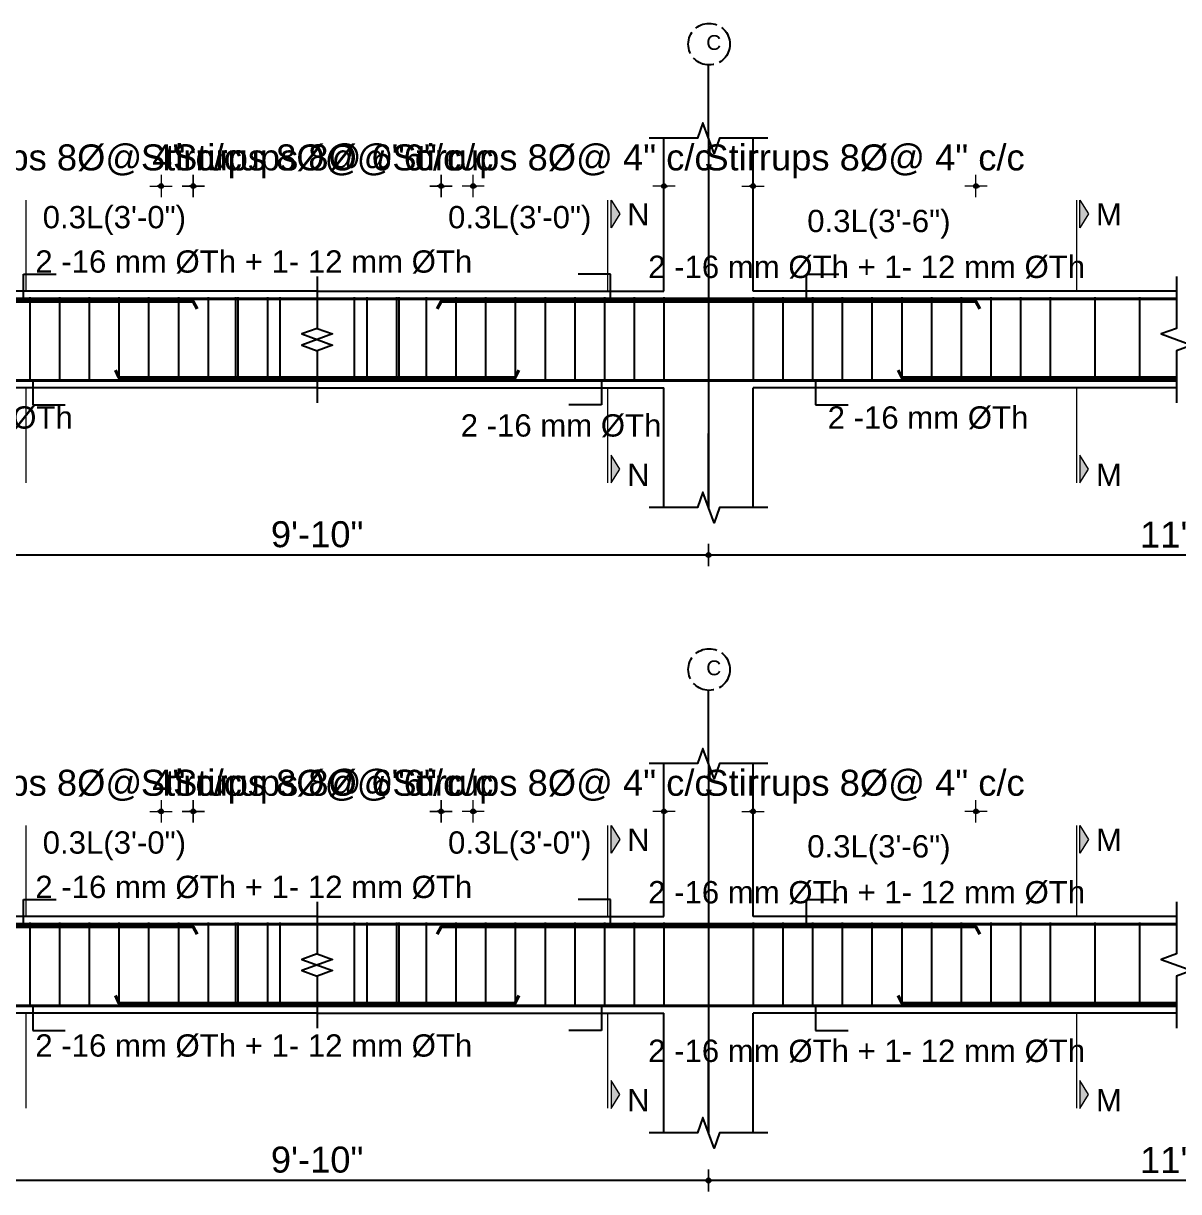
# Model space of a CAD drawing. Header units: inches. Extents: x 149715 to 156550, y -16726 to -14386.
# Drawn here: x 154935.9 to 155246.8, y -15478.6 to -15164.2 of the extents above; entities that cross this region are included whole.
import ezdxf

# ---------------------------------------------------------------- set-up
doc = ezdxf.new("R2010")
doc.units = ezdxf.units.IN
doc.header["$LTSCALE"] = 0.5
doc.header["$MEASUREMENT"] = 0
doc.header["$PDMODE"] = 66
doc.linetypes.add('ACAD_ISO02W100', pattern=[15, 12, -3])
for name, color, linetype, lineweight in [('BAR', 5, 'Continuous', 40), ('dimension', 100, 'Continuous', 13), ('HATCH1', 4, 'ACAD_ISO02W100', 13), ('TEXT', 220, 'Continuous', 9)]:
    doc.layers.add(name, color=color, linetype=linetype, lineweight=lineweight)
doc.layers.add('STIRRUP', color=10, linetype='Continuous')
doc.styles.add('1.8', font='times.ttf', dxfattribs={"width": 0.8, "height": 6})
doc.styles.add('style1', font='arial.ttf', dxfattribs={"height": 7})
doc.dimstyles.new('1.4', dxfattribs={"dimscale": 0, "dimtxt": 6, "dimasz": 0.5, "dimexe": 2, "dimexo": 9, "dimgap": 2, "dimtad": 1, "dimdec": 0, "dimlfac": 0.5, "dimzin": 3, "dimdsep": 46, "dimlunit": 4, "dimtxsty": '1.8', "dimblk": 'DIM', "dimcen": 3, "dimdle": 3, "dimse1": 1, "dimse2": 1, "dimclrd": 256, "dimclre": 256, "dimclrt": 7, "dimadec": 1, "dimazin": 2, "dimtfac": 1, "dimtdec": 0, "dimtix": 1, "dimtofl": 0, "dimtmove": 2, "dimatfit": 3, "dimldrblk": 'ARW', "dimfxl": 2, "dimfrac": 2, "dimtolj": 2, "dimtzin": 0, "dimarcsym": 0})

# ---------------------------------------------------------------- blocks, each defined once
blk = doc.blocks.new('DIM')
at = {"layer": 'dimension'}
h = blk.add_hatch(color=256, dxfattribs=at)
h.paths.add_polyline_path([(0, 1.28), (0, 0), (1.28, 0, 0.414214)])
h.paths.add_polyline_path([(1.28, 0), (0, 0), (0, -1.28, 0.414214)])
h.paths.add_polyline_path([(0, 0), (-1.28, 0, 0.414214), (0, -1.28)])
h.paths.add_polyline_path([(0, 1.28, 0.414214), (-1.28, 0), (0, 0)])
for p, q in [((-6, 0), (6, 0)), ((0, 6), (0, -6))]:
    blk.add_line(p, q, dxfattribs=at)
blk.add_circle((0, 0), 1.28, dxfattribs=at)
blk = doc.blocks.new('*D805')
at = {"layer": 'Defpoints', "color": 0, "ltscale": 10, "transparency": 16777216}
for p in [(154981.6, -15376.27), (155056.95, -15392.81), (154981.6, -15407.33)]:
    blk.add_point(p, dxfattribs=at)
at = {"layer": 'dimension', "lineweight": -2, "ltscale": 10, "transparency": 16777216}
for p, q in [((154981.1, -15376.27), (154980.6, -15376.27)), ((155057.45, -15376.27), (155057.95, -15376.27))]:
    blk.add_line(p, q, dxfattribs=at)
at = {"layer": 'dimension', "lineweight": -2, "ltscale": 10, "transparency": 16777216, "xscale": 0.5, "yscale": 0.5, "zscale": 0.5}
blk.add_blockref('DIM', (154981.6, -15376.27), dxfattribs=at)
at = {"layer": 'dimension', "lineweight": -2, "ltscale": 10, "transparency": 16777216, "xscale": 0.5, "yscale": 0.5, "zscale": 0.5, "rotation": 180}
blk.add_blockref('DIM', (155056.95, -15376.27), dxfattribs=at)
at = {"layer": 'dimension', "color": 7, "ltscale": 10, "transparency": 16777216, "insert": (155019.27, -15369.61), "char_height": 7, "attachment_point": 5, "style": 'style1'}
blk.add_mtext('\\A2;Stirrups 8%%C@ 6" c/c', dxfattribs=at)
blk = doc.blocks.new('ARW')
at = {"layer": 'dimension'}
blk.add_lwpolyline([(10, 0, 0, 6, 0), (0, 0, 0, 0, 0), (10, 0, 0, 0, 0)], format="xyseb", dxfattribs=at)
blk = doc.blocks.new('*D806')
at = {"layer": 'Defpoints', "color": 0, "ltscale": 10, "transparency": 16777216}
for p in [(154921.6, -15376.27), (154921.6, -15389.81), (154981.6, -15407.33)]:
    blk.add_point(p, dxfattribs=at)
at = {"layer": 'dimension', "lineweight": -2, "ltscale": 10, "transparency": 16777216}
for p, q in [((154921.1, -15376.27), (154920.6, -15376.27)), ((154982.1, -15376.27), (154982.6, -15376.27))]:
    blk.add_line(p, q, dxfattribs=at)
at = {"layer": 'dimension', "lineweight": -2, "ltscale": 10, "transparency": 16777216, "xscale": 0.5, "yscale": 0.5, "zscale": 0.5}
blk.add_blockref('DIM', (154921.6, -15376.27), dxfattribs=at)
at = {"layer": 'dimension', "lineweight": -2, "ltscale": 10, "transparency": 16777216, "xscale": 0.5, "yscale": 0.5, "zscale": 0.5, "rotation": 180}
blk.add_blockref('DIM', (154981.6, -15376.27), dxfattribs=at)
at = {"layer": 'dimension', "color": 7, "ltscale": 10, "transparency": 16777216, "insert": (154951.6, -15369.61), "char_height": 7, "attachment_point": 5, "style": 'style1'}
blk.add_mtext('\\A2;Stirrups 8%%C@ 4" c/c', dxfattribs=at)
blk = doc.blocks.new('*D811')
at = {"layer": 'Defpoints', "color": 0, "ltscale": 10, "transparency": 16777216}
for p in [(155048.3, -15376.27), (154972.95, -15392.81), (155048.3, -15407.33)]:
    blk.add_point(p, dxfattribs=at)
at = {"layer": 'dimension', "lineweight": -2, "ltscale": 10, "transparency": 16777216}
for p, q in [((154972.45, -15376.27), (154971.95, -15376.27)), ((155048.8, -15376.27), (155049.3, -15376.27))]:
    blk.add_line(p, q, dxfattribs=at)
at = {"layer": 'dimension', "lineweight": -2, "ltscale": 10, "transparency": 16777216, "xscale": 0.5, "yscale": 0.5, "zscale": 0.5}
blk.add_blockref('DIM', (154972.95, -15376.27), dxfattribs=at)
at = {"layer": 'dimension', "lineweight": -2, "ltscale": 10, "transparency": 16777216, "xscale": 0.5, "yscale": 0.5, "zscale": 0.5, "rotation": 180}
blk.add_blockref('DIM', (155048.3, -15376.27), dxfattribs=at)
at = {"layer": 'dimension', "color": 7, "ltscale": 10, "transparency": 16777216, "insert": (155010.62, -15369.61), "char_height": 7, "attachment_point": 5, "style": 'style1'}
blk.add_mtext('\\A2;Stirrups 8%%C@ 6" c/c', dxfattribs=at)
blk = doc.blocks.new('*D812')
at = {"layer": 'Defpoints', "color": 0, "ltscale": 10, "transparency": 16777216}
for p in [(155108.3, -15376.27), (155108.3, -15389.81), (155048.3, -15407.33)]:
    blk.add_point(p, dxfattribs=at)
at = {"layer": 'dimension', "lineweight": -2, "ltscale": 10, "transparency": 16777216}
for p, q in [((155047.8, -15376.27), (155047.3, -15376.27)), ((155108.8, -15376.27), (155109.3, -15376.27))]:
    blk.add_line(p, q, dxfattribs=at)
at = {"layer": 'dimension', "lineweight": -2, "ltscale": 10, "transparency": 16777216, "xscale": 0.5, "yscale": 0.5, "zscale": 0.5}
blk.add_blockref('DIM', (155048.3, -15376.27), dxfattribs=at)
at = {"layer": 'dimension', "lineweight": -2, "ltscale": 10, "transparency": 16777216, "xscale": 0.5, "yscale": 0.5, "zscale": 0.5, "rotation": 180}
blk.add_blockref('DIM', (155108.3, -15376.27), dxfattribs=at)
at = {"layer": 'dimension', "color": 7, "ltscale": 10, "transparency": 16777216, "insert": (155078.3, -15369.61), "char_height": 7, "attachment_point": 5, "style": 'style1'}
blk.add_mtext('\\A2;Stirrups 8%%C@ 4" c/c', dxfattribs=at)
blk = doc.blocks.new('*D813')
at = {"layer": 'Defpoints', "color": 0, "ltscale": 10, "transparency": 16777216}
for p in [(155132.3, -15376.27), (155132.3, -15389.81), (155192.3, -15407.33)]:
    blk.add_point(p, dxfattribs=at)
at = {"layer": 'dimension', "lineweight": -2, "ltscale": 10, "transparency": 16777216}
for p, q in [((155131.8, -15376.27), (155131.3, -15376.27)), ((155192.8, -15376.27), (155193.3, -15376.27))]:
    blk.add_line(p, q, dxfattribs=at)
at = {"layer": 'dimension', "lineweight": -2, "ltscale": 10, "transparency": 16777216, "xscale": 0.5, "yscale": 0.5, "zscale": 0.5}
blk.add_blockref('DIM', (155132.3, -15376.27), dxfattribs=at)
at = {"layer": 'dimension', "lineweight": -2, "ltscale": 10, "transparency": 16777216, "xscale": 0.5, "yscale": 0.5, "zscale": 0.5, "rotation": 180}
blk.add_blockref('DIM', (155192.3, -15376.27), dxfattribs=at)
at = {"layer": 'dimension', "color": 7, "ltscale": 10, "transparency": 16777216, "insert": (155162.3, -15369.61), "char_height": 7, "attachment_point": 5, "style": 'style1'}
blk.add_mtext('\\A2;Stirrups 8%%C@ 4" c/c', dxfattribs=at)
blk = doc.blocks.new('*D792')
at = {"layer": 'Defpoints', "color": 0, "ltscale": 10, "transparency": 16777216}
for p in [(155120.3, -15461.06), (154909.6, -15462.77), (154909.6, -15475.58)]:
    blk.add_point(p, dxfattribs=at)
at = {"layer": 'dimension', "lineweight": -2, "ltscale": 10, "transparency": 16777216}
blk.add_line((155119.8, -15475.58), (154910.1, -15475.58), dxfattribs=at)
at = {"layer": 'dimension', "lineweight": -2, "ltscale": 10, "transparency": 16777216, "xscale": 0.5, "yscale": 0.5, "zscale": 0.5, "rotation": 180}
blk.add_blockref('DIM', (154909.6, -15475.58), dxfattribs=at)
at = {"layer": 'dimension', "lineweight": -2, "ltscale": 10, "transparency": 16777216, "xscale": 0.5, "yscale": 0.5, "zscale": 0.5}
blk.add_blockref('DIM', (155120.3, -15475.58), dxfattribs=at)
at = {"layer": 'dimension', "color": 7, "ltscale": 10, "transparency": 16777216, "insert": (155014.95, -15470.01), "char_height": 7, "attachment_point": 5, "style": 'style1'}
blk.add_mtext('\\A2;9\'-10"', dxfattribs=at)
blk = doc.blocks.new('*D793')
at = {"layer": 'Defpoints', "color": 0, "ltscale": 10, "transparency": 16777216}
for p in [(155120.3, -15461.06), (155377.52, -15462.77), (155120.3, -15475.58)]:
    blk.add_point(p, dxfattribs=at)
at = {"layer": 'dimension', "lineweight": -2, "ltscale": 10, "transparency": 16777216}
blk.add_line((155377.02, -15475.58), (155120.8, -15475.58), dxfattribs=at)
at = {"layer": 'dimension', "lineweight": -2, "ltscale": 10, "transparency": 16777216, "xscale": 0.5, "yscale": 0.5, "zscale": 0.5, "rotation": 180}
blk.add_blockref('DIM', (155120.3, -15475.58), dxfattribs=at)
at = {"layer": 'dimension', "lineweight": -2, "ltscale": 10, "transparency": 16777216, "xscale": 0.5, "yscale": 0.5, "zscale": 0.5}
blk.add_blockref('DIM', (155377.52, -15475.58), dxfattribs=at)
at = {"layer": 'dimension', "color": 7, "ltscale": 10, "transparency": 16777216, "insert": (155248.91, -15470.07), "char_height": 7, "attachment_point": 5, "style": 'style1'}
blk.add_mtext('\\A2;11\'-2"', dxfattribs=at)
blk = doc.blocks.new('*D818')
at = {"layer": 'Defpoints', "color": 0, "ltscale": 10, "transparency": 16777216}
for p in [(154981.6, -15207.98), (155056.95, -15224.52), (154981.6, -15239.03)]:
    blk.add_point(p, dxfattribs=at)
at = {"layer": 'dimension', "lineweight": -2, "ltscale": 10, "transparency": 16777216}
for p, q in [((154981.1, -15207.98), (154980.6, -15207.98)), ((155057.45, -15207.98), (155057.95, -15207.98))]:
    blk.add_line(p, q, dxfattribs=at)
at = {"layer": 'dimension', "lineweight": -2, "ltscale": 10, "transparency": 16777216, "xscale": 0.5, "yscale": 0.5, "zscale": 0.5}
blk.add_blockref('DIM', (154981.6, -15207.98), dxfattribs=at)
at = {"layer": 'dimension', "lineweight": -2, "ltscale": 10, "transparency": 16777216, "xscale": 0.5, "yscale": 0.5, "zscale": 0.5, "rotation": 180}
blk.add_blockref('DIM', (155056.95, -15207.98), dxfattribs=at)
at = {"layer": 'dimension', "color": 7, "ltscale": 10, "transparency": 16777216, "insert": (155019.27, -15201.32), "char_height": 7, "attachment_point": 5, "style": 'style1'}
blk.add_mtext('\\A2;Stirrups 8%%C@ 6" c/c', dxfattribs=at)
blk = doc.blocks.new('*D819')
at = {"layer": 'Defpoints', "color": 0, "ltscale": 10, "transparency": 16777216}
for p in [(154921.6, -15207.98), (154921.6, -15221.52), (154981.6, -15239.03)]:
    blk.add_point(p, dxfattribs=at)
at = {"layer": 'dimension', "lineweight": -2, "ltscale": 10, "transparency": 16777216}
for p, q in [((154921.1, -15207.98), (154920.6, -15207.98)), ((154982.1, -15207.98), (154982.6, -15207.98))]:
    blk.add_line(p, q, dxfattribs=at)
at = {"layer": 'dimension', "lineweight": -2, "ltscale": 10, "transparency": 16777216, "xscale": 0.5, "yscale": 0.5, "zscale": 0.5}
blk.add_blockref('DIM', (154921.6, -15207.98), dxfattribs=at)
at = {"layer": 'dimension', "lineweight": -2, "ltscale": 10, "transparency": 16777216, "xscale": 0.5, "yscale": 0.5, "zscale": 0.5, "rotation": 180}
blk.add_blockref('DIM', (154981.6, -15207.98), dxfattribs=at)
at = {"layer": 'dimension', "color": 7, "ltscale": 10, "transparency": 16777216, "insert": (154951.6, -15201.32), "char_height": 7, "attachment_point": 5, "style": 'style1'}
blk.add_mtext('\\A2;Stirrups 8%%C@ 4" c/c', dxfattribs=at)
blk = doc.blocks.new('*D824')
at = {"layer": 'Defpoints', "color": 0, "ltscale": 10, "transparency": 16777216}
for p in [(155048.3, -15207.98), (154972.95, -15224.52), (155048.3, -15239.03)]:
    blk.add_point(p, dxfattribs=at)
at = {"layer": 'dimension', "lineweight": -2, "ltscale": 10, "transparency": 16777216}
for p, q in [((154972.45, -15207.98), (154971.95, -15207.98)), ((155048.8, -15207.98), (155049.3, -15207.98))]:
    blk.add_line(p, q, dxfattribs=at)
at = {"layer": 'dimension', "lineweight": -2, "ltscale": 10, "transparency": 16777216, "xscale": 0.5, "yscale": 0.5, "zscale": 0.5}
blk.add_blockref('DIM', (154972.95, -15207.98), dxfattribs=at)
at = {"layer": 'dimension', "lineweight": -2, "ltscale": 10, "transparency": 16777216, "xscale": 0.5, "yscale": 0.5, "zscale": 0.5, "rotation": 180}
blk.add_blockref('DIM', (155048.3, -15207.98), dxfattribs=at)
at = {"layer": 'dimension', "color": 7, "ltscale": 10, "transparency": 16777216, "insert": (155010.62, -15201.32), "char_height": 7, "attachment_point": 5, "style": 'style1'}
blk.add_mtext('\\A2;Stirrups 8%%C@ 6" c/c', dxfattribs=at)
blk = doc.blocks.new('*D825')
at = {"layer": 'Defpoints', "color": 0, "ltscale": 10, "transparency": 16777216}
for p in [(155108.3, -15207.98), (155108.3, -15221.52), (155048.3, -15239.03)]:
    blk.add_point(p, dxfattribs=at)
at = {"layer": 'dimension', "lineweight": -2, "ltscale": 10, "transparency": 16777216}
for p, q in [((155047.8, -15207.98), (155047.3, -15207.98)), ((155108.8, -15207.98), (155109.3, -15207.98))]:
    blk.add_line(p, q, dxfattribs=at)
at = {"layer": 'dimension', "lineweight": -2, "ltscale": 10, "transparency": 16777216, "xscale": 0.5, "yscale": 0.5, "zscale": 0.5}
blk.add_blockref('DIM', (155048.3, -15207.98), dxfattribs=at)
at = {"layer": 'dimension', "lineweight": -2, "ltscale": 10, "transparency": 16777216, "xscale": 0.5, "yscale": 0.5, "zscale": 0.5, "rotation": 180}
blk.add_blockref('DIM', (155108.3, -15207.98), dxfattribs=at)
at = {"layer": 'dimension', "color": 7, "ltscale": 10, "transparency": 16777216, "insert": (155078.3, -15201.32), "char_height": 7, "attachment_point": 5, "style": 'style1'}
blk.add_mtext('\\A2;Stirrups 8%%C@ 4" c/c', dxfattribs=at)
blk = doc.blocks.new('*D826')
at = {"layer": 'Defpoints', "color": 0, "ltscale": 10, "transparency": 16777216}
for p in [(155132.3, -15207.98), (155132.3, -15221.52), (155192.3, -15239.03)]:
    blk.add_point(p, dxfattribs=at)
at = {"layer": 'dimension', "lineweight": -2, "ltscale": 10, "transparency": 16777216}
for p, q in [((155131.8, -15207.98), (155131.3, -15207.98)), ((155192.8, -15207.98), (155193.3, -15207.98))]:
    blk.add_line(p, q, dxfattribs=at)
at = {"layer": 'dimension', "lineweight": -2, "ltscale": 10, "transparency": 16777216, "xscale": 0.5, "yscale": 0.5, "zscale": 0.5}
blk.add_blockref('DIM', (155132.3, -15207.98), dxfattribs=at)
at = {"layer": 'dimension', "lineweight": -2, "ltscale": 10, "transparency": 16777216, "xscale": 0.5, "yscale": 0.5, "zscale": 0.5, "rotation": 180}
blk.add_blockref('DIM', (155192.3, -15207.98), dxfattribs=at)
at = {"layer": 'dimension', "color": 7, "ltscale": 10, "transparency": 16777216, "insert": (155162.3, -15201.32), "char_height": 7, "attachment_point": 5, "style": 'style1'}
blk.add_mtext('\\A2;Stirrups 8%%C@ 4" c/c', dxfattribs=at)
blk = doc.blocks.new('*D816')
at = {"layer": 'Defpoints', "color": 0, "ltscale": 10, "transparency": 16777216}
for p in [(154909.6, -15294.48), (155120.3, -15292.76), (154909.6, -15307.29)]:
    blk.add_point(p, dxfattribs=at)
at = {"layer": 'dimension', "lineweight": -2, "ltscale": 10, "transparency": 16777216}
blk.add_line((155119.8, -15307.29), (154910.1, -15307.29), dxfattribs=at)
at = {"layer": 'dimension', "lineweight": -2, "ltscale": 10, "transparency": 16777216, "xscale": 0.5, "yscale": 0.5, "zscale": 0.5, "rotation": 180}
blk.add_blockref('DIM', (154909.6, -15307.29), dxfattribs=at)
at = {"layer": 'dimension', "lineweight": -2, "ltscale": 10, "transparency": 16777216, "xscale": 0.5, "yscale": 0.5, "zscale": 0.5}
blk.add_blockref('DIM', (155120.3, -15307.29), dxfattribs=at)
at = {"layer": 'dimension', "color": 7, "ltscale": 10, "transparency": 16777216, "insert": (155014.95, -15301.71), "char_height": 7, "attachment_point": 5, "style": 'style1'}
blk.add_mtext('\\A2;9\'-10"', dxfattribs=at)
blk = doc.blocks.new('*D817')
at = {"layer": 'Defpoints', "color": 0, "ltscale": 10, "transparency": 16777216}
for p in [(155120.3, -15292.76), (155377.52, -15294.48), (155120.3, -15307.29)]:
    blk.add_point(p, dxfattribs=at)
at = {"layer": 'dimension', "lineweight": -2, "ltscale": 10, "transparency": 16777216}
blk.add_line((155377.02, -15307.29), (155120.8, -15307.29), dxfattribs=at)
at = {"layer": 'dimension', "lineweight": -2, "ltscale": 10, "transparency": 16777216, "xscale": 0.5, "yscale": 0.5, "zscale": 0.5, "rotation": 180}
blk.add_blockref('DIM', (155120.3, -15307.29), dxfattribs=at)
at = {"layer": 'dimension', "lineweight": -2, "ltscale": 10, "transparency": 16777216, "xscale": 0.5, "yscale": 0.5, "zscale": 0.5}
blk.add_blockref('DIM', (155377.52, -15307.29), dxfattribs=at)
at = {"layer": 'dimension', "color": 7, "ltscale": 10, "transparency": 16777216, "insert": (155248.91, -15301.77), "char_height": 7, "attachment_point": 5, "style": 'style1'}
blk.add_mtext('\\A2;11\'-2"', dxfattribs=at)

msp = doc.modelspace()

# ---------------------------------------------------------------- hatches: boundary and pattern name
at = {"layer": 'TEXT', "ltscale": 10}
for points in [[(155094.1, -15211.74), (155094.1, -15219.24), (155096.41, -15215.49)], [(155220.29, -15211.74), (155220.29, -15219.24), (155222.6, -15215.49)], [(155094.1, -15287.88), (155094.1, -15280.37), (155096.41, -15284.13)], [(155220.29, -15287.88), (155220.29, -15280.37), (155222.6, -15284.13)], [(155094.1, -15380.03), (155094.1, -15387.53), (155096.41, -15383.78)], [(155220.29, -15380.03), (155220.29, -15387.53), (155222.6, -15383.78)], [(155094.1, -15456.17), (155094.1, -15448.67), (155096.41, -15452.42)], [(155220.29, -15456.17), (155220.29, -15448.67), (155222.6, -15452.42)]]:
    msp.add_hatch(color=256, dxfattribs=at).paths.add_polyline_path(points)

# ---------------------------------------------------------------- linework, layer by layer
for p, q in [((155120.3, -15195.12), (155120.3, -15175.17)), ((155120.3, -15195.12), (155120.3, -15294.48)), ((155120.3, -15294.48), (155120.3, -15274.52)), ((155120.3, -15363.41), (155120.3, -15343.46)), ((155120.3, -15363.41), (155120.3, -15462.77)), ((155120.3, -15462.77), (155120.3, -15442.82))]:
    msp.add_line(p, q)
at = {"ltscale": 10}
for p, q in [((155108.3, -15236.28), (155108.3, -15195.12)), ((155132.3, -15236.28), (155132.3, -15195.12)), ((155014.95, -15236.28), (154921.6, -15236.28)), ((155014.95, -15236.28), (155108.3, -15236.28)), ((155246.3, -15236.28), (155132.3, -15236.28)), ((155014.95, -15262.28), (154921.6, -15262.28)), ((155014.95, -15262.28), (155108.3, -15262.28)), ((155108.3, -15294.48), (155108.3, -15262.28)), ((155246.3, -15262.28), (155132.3, -15262.28)), ((155132.3, -15294.48), (155132.3, -15262.28)), ((155108.3, -15404.58), (155108.3, -15363.41)), ((155132.3, -15404.58), (155132.3, -15363.41)), ((155014.95, -15404.58), (154921.6, -15404.58)), ((155014.95, -15404.58), (155108.3, -15404.58)), ((155246.3, -15404.58), (155132.3, -15404.58)), ((155014.95, -15430.58), (154921.6, -15430.58)), ((155014.95, -15430.58), (155108.3, -15430.58)), ((155108.3, -15462.77), (155108.3, -15430.58)), ((155246.3, -15430.58), (155132.3, -15430.58)), ((155132.3, -15462.77), (155132.3, -15430.58))]:
    msp.add_line(p, q, dxfattribs=at)
at = {"linetype": 'Continuous', "ltscale": 10}
for points in [[(155136.3, -15195.12), (155123.3, -15195.12), (155121.8, -15199.24), (155118.8, -15191), (155117.3, -15195.12), (155104.3, -15195.12)], [(155014.95, -15232.28), (155014.95, -15246.28), (155010.83, -15247.78), (155019.07, -15250.78), (155014.95, -15252.28), (155014.95, -15266.28)], [(155014.95, -15232.28), (155014.95, -15246.28), (155010.83, -15247.78), (155019.07, -15250.78), (155014.95, -15252.28), (155014.95, -15266.28)], [(155014.95, -15232.28), (155014.95, -15246.28), (155019.07, -15247.78), (155010.83, -15250.78), (155014.95, -15252.28), (155014.95, -15266.28)], [(155014.95, -15232.28), (155014.95, -15246.28), (155019.07, -15247.78), (155010.83, -15250.78), (155014.95, -15252.28), (155014.95, -15266.28)], [(155246.3, -15232.28), (155246.3, -15246.28), (155242.18, -15247.78), (155250.42, -15250.78), (155246.3, -15252.28), (155246.3, -15266.28)], [(155136.3, -15294.48), (155123.3, -15294.48), (155121.8, -15298.6), (155118.8, -15290.35), (155117.3, -15294.48), (155104.3, -15294.48)], [(155136.3, -15363.41), (155123.3, -15363.41), (155121.8, -15367.53), (155118.8, -15359.29), (155117.3, -15363.41), (155104.3, -15363.41)], [(155014.95, -15400.58), (155014.95, -15414.58), (155010.83, -15416.08), (155019.07, -15419.08), (155014.95, -15420.58), (155014.95, -15434.58)], [(155014.95, -15400.58), (155014.95, -15414.58), (155010.83, -15416.08), (155019.07, -15419.08), (155014.95, -15420.58), (155014.95, -15434.58)], [(155014.95, -15400.58), (155014.95, -15414.58), (155019.07, -15416.08), (155010.83, -15419.08), (155014.95, -15420.58), (155014.95, -15434.58)], [(155014.95, -15400.58), (155014.95, -15414.58), (155019.07, -15416.08), (155010.83, -15419.08), (155014.95, -15420.58), (155014.95, -15434.58)], [(155246.3, -15400.58), (155246.3, -15414.58), (155242.18, -15416.08), (155250.42, -15419.08), (155246.3, -15420.58), (155246.3, -15434.58)], [(155136.3, -15462.77), (155123.3, -15462.77), (155121.8, -15466.89), (155118.8, -15458.65), (155117.3, -15462.77), (155104.3, -15462.77)]]:
    msp.add_lwpolyline(points, dxfattribs=at)
at = {"layer": 'BAR', "ltscale": 10}
for p, q in [((154909.6, -15238.28), (155014.95, -15238.28)), ((155120.3, -15238.28), (155014.95, -15238.28)), ((155120.3, -15238.28), (155246.3, -15238.28)), ((154909.6, -15260.28), (155014.95, -15260.28)), ((155120.3, -15260.28), (155014.95, -15260.28)), ((155120.3, -15260.28), (155246.3, -15260.28)), ((154909.6, -15406.58), (155014.95, -15406.58)), ((155120.3, -15406.58), (155014.95, -15406.58)), ((155120.3, -15406.58), (155246.3, -15406.58)), ((154909.6, -15428.58), (155014.95, -15428.58)), ((155120.3, -15428.58), (155014.95, -15428.58)), ((155120.3, -15428.58), (155246.3, -15428.58))]:
    msp.add_line(p, q, dxfattribs=at)
for points in [[(154982.64, -15241.03), (154981.6, -15239.03), (154909.6, -15239.03)], [(155047.26, -15241.03), (155048.3, -15239.03), (155120.3, -15239.03)], [(155193.34, -15241.03), (155192.3, -15239.03), (155120.3, -15239.03)], [(154960.64, -15257.53), (154961.6, -15259.53), (155014.95, -15259.53)], [(155069.25, -15257.53), (155068.3, -15259.53), (155014.95, -15259.53)], [(155171.34, -15257.53), (155172.3, -15259.53), (155246.3, -15259.53)], [(154982.64, -15409.33), (154981.6, -15407.33), (154909.6, -15407.33)], [(155047.26, -15409.33), (155048.3, -15407.33), (155120.3, -15407.33)], [(155193.34, -15409.33), (155192.3, -15407.33), (155120.3, -15407.33)], [(154960.64, -15425.83), (154961.6, -15427.83), (155014.95, -15427.83)], [(155069.25, -15425.83), (155068.3, -15427.83), (155014.95, -15427.83)], [(155171.34, -15425.83), (155172.3, -15427.83), (155246.3, -15427.83)]]:
    msp.add_lwpolyline(points, dxfattribs=at)
at = {"layer": 'dimension', "ltscale": 10}
for p, q in [((154936.65, -15236.28), (154936.65, -15211.79)), ((155093.24, -15236.28), (155093.24, -15211.79)), ((155219.43, -15236.28), (155219.43, -15211.79)), ((154936.65, -15287.83), (154936.65, -15262.28)), ((155093.24, -15287.83), (155093.24, -15262.28)), ((155219.43, -15287.83), (155219.43, -15262.28)), ((154936.65, -15404.58), (154936.65, -15380.08)), ((155093.24, -15404.58), (155093.24, -15380.08)), ((155219.43, -15404.58), (155219.43, -15380.08)), ((154936.65, -15456.12), (154936.65, -15430.58)), ((155093.24, -15456.12), (155093.24, -15430.58)), ((155219.43, -15456.12), (155219.43, -15430.58))]:
    msp.add_line(p, q, dxfattribs=at)
for points in [[(155094.1, -15219.24), (155094.1, -15211.74), (155096.41, -15215.49), (155094.1, -15219.24)], [(155220.29, -15219.24), (155220.29, -15211.74), (155222.6, -15215.49), (155220.29, -15219.24)], [(155094.1, -15387.53), (155094.1, -15380.03), (155096.41, -15383.78), (155094.1, -15387.53)], [(155220.29, -15387.53), (155220.29, -15380.03), (155222.6, -15383.78), (155220.29, -15387.53)]]:
    msp.add_lwpolyline(points, dxfattribs=at)
at = {"layer": 'HATCH1', "lineweight": 25}
for centre in [(155120.46, -15169.79), (155120.46, -15338.08)]:
    msp.add_circle(centre, 5.6, dxfattribs=at)
at = {"layer": 'STIRRUP'}
for p, q in [((154937.6, -15237.88), (154937.6, -15260.68)), ((154945.6, -15237.88), (154945.6, -15260.68)), ((154953.6, -15237.88), (154953.6, -15260.68)), ((154961.6, -15237.88), (154961.6, -15260.68)), ((154969.6, -15237.88), (154969.6, -15260.68)), ((154977.6, -15237.88), (154977.6, -15260.68)), ((154985.6, -15237.88), (154985.6, -15260.68)), ((154992.95, -15237.88), (154992.95, -15260.68)), ((154993.6, -15237.88), (154993.6, -15260.68)), ((155001.6, -15237.88), (155001.6, -15260.68)), ((155004.95, -15237.88), (155004.95, -15260.68)), ((155024.95, -15237.88), (155024.95, -15260.68)), ((155028.3, -15237.88), (155028.3, -15260.68)), ((155036.3, -15237.88), (155036.3, -15260.68)), ((155036.95, -15237.88), (155036.95, -15260.68)), ((155044.3, -15237.88), (155044.3, -15260.68)), ((155052.3, -15237.88), (155052.3, -15260.68)), ((155060.3, -15237.88), (155060.3, -15260.68)), ((155068.3, -15237.88), (155068.3, -15260.68)), ((155076.3, -15237.88), (155076.3, -15260.68)), ((155084.3, -15237.88), (155084.3, -15260.68)), ((155092.3, -15237.88), (155092.3, -15260.68)), ((155100.3, -15237.88), (155100.3, -15260.68)), ((155108.3, -15237.88), (155108.3, -15260.68)), ((155132.3, -15237.88), (155132.3, -15260.68)), ((155140.3, -15237.88), (155140.3, -15260.68)), ((155148.3, -15237.88), (155148.3, -15260.68)), ((155156.3, -15237.88), (155156.3, -15260.68)), ((155164.3, -15237.88), (155164.3, -15260.68)), ((155172.3, -15237.88), (155172.3, -15260.68)), ((155180.3, -15237.88), (155180.3, -15260.68)), ((155188.3, -15237.88), (155188.3, -15260.68)), ((155196.3, -15237.88), (155196.3, -15260.68)), ((155204.3, -15237.88), (155204.3, -15260.68)), ((155212.3, -15237.88), (155212.3, -15260.68)), ((155224.3, -15237.88), (155224.3, -15260.68)), ((155236.3, -15237.88), (155236.3, -15260.68)), ((154937.6, -15406.18), (154937.6, -15428.98)), ((154945.6, -15406.18), (154945.6, -15428.98)), ((154953.6, -15406.18), (154953.6, -15428.98)), ((154961.6, -15406.18), (154961.6, -15428.98)), ((154969.6, -15406.18), (154969.6, -15428.98)), ((154977.6, -15406.18), (154977.6, -15428.98)), ((154985.6, -15406.18), (154985.6, -15428.98)), ((154992.95, -15406.18), (154992.95, -15428.98)), ((154993.6, -15406.18), (154993.6, -15428.98)), ((155001.6, -15406.18), (155001.6, -15428.98)), ((155004.95, -15406.18), (155004.95, -15428.98)), ((155024.95, -15406.18), (155024.95, -15428.98)), ((155028.3, -15406.18), (155028.3, -15428.98)), ((155036.3, -15406.18), (155036.3, -15428.98)), ((155036.95, -15406.18), (155036.95, -15428.98)), ((155044.3, -15406.18), (155044.3, -15428.98)), ((155052.3, -15406.18), (155052.3, -15428.98)), ((155060.3, -15406.18), (155060.3, -15428.98)), ((155068.3, -15406.18), (155068.3, -15428.98)), ((155076.3, -15406.18), (155076.3, -15428.98)), ((155084.3, -15406.18), (155084.3, -15428.98)), ((155092.3, -15406.18), (155092.3, -15428.98)), ((155100.3, -15406.18), (155100.3, -15428.98)), ((155108.3, -15406.18), (155108.3, -15428.98)), ((155132.3, -15406.18), (155132.3, -15428.98)), ((155140.3, -15406.18), (155140.3, -15428.98)), ((155148.3, -15406.18), (155148.3, -15428.98)), ((155156.3, -15406.18), (155156.3, -15428.98)), ((155164.3, -15406.18), (155164.3, -15428.98)), ((155172.3, -15406.18), (155172.3, -15428.98)), ((155180.3, -15406.18), (155180.3, -15428.98)), ((155188.3, -15406.18), (155188.3, -15428.98)), ((155196.3, -15406.18), (155196.3, -15428.98)), ((155204.3, -15406.18), (155204.3, -15428.98)), ((155212.3, -15406.18), (155212.3, -15428.98)), ((155224.3, -15406.18), (155224.3, -15428.98)), ((155236.3, -15406.18), (155236.3, -15428.98))]:
    msp.add_line(p, q, dxfattribs=at)
at = {"layer": 'TEXT', "ltscale": 10}
for points in [[(155094.1, -15280.37), (155094.1, -15287.88), (155096.41, -15284.13), (155094.1, -15280.37)], [(155220.29, -15280.37), (155220.29, -15287.88), (155222.6, -15284.13), (155220.29, -15280.37)], [(155094.1, -15448.67), (155094.1, -15456.17), (155096.41, -15452.42), (155094.1, -15448.67)], [(155220.29, -15448.67), (155220.29, -15456.17), (155222.6, -15452.42), (155220.29, -15448.67)]]:
    msp.add_lwpolyline(points, dxfattribs=at)

# ---------------------------------------------------------------- texts
at = {"layer": 'HATCH1', "lineweight": 25, "style": 'style1'}
for p in [(155119.69, -15171.34), (155119.69, -15339.63)]:
    msp.add_text('C', height=4, dxfattribs=at).set_placement(p)
at = {"layer": 'TEXT', "style": 'style1'}
for s, p in [('0.3L(3\'-0")', (154941.08, -15219.34)), ('0.3L(3\'-0")', (155050.19, -15219.34)), ('0.3L(3\'-6")', (155146.87, -15220.37)), ('0.3L(3\'-0")', (154941.08, -15387.63)), ('0.3L(3\'-0")', (155050.19, -15387.63)), ('0.3L(3\'-6")', (155146.87, -15388.66))]:
    msp.add_text(s, height=6, dxfattribs=at).set_placement(p)
at = {"layer": 'TEXT', "ltscale": 10, "style": 'style1'}
for s, p in [('N', (155098.4, -15218.58)), ('M', (155224.59, -15218.58)), ('2 -16 mm %%CTh + 1- 12 mm %%CTh', (154939.1, -15231.28)), ('2 -16 mm %%CTh + 1- 12 mm %%CTh', (155104.07, -15232.71)), ('2 -16 mm %%CTh ', (154895.16, -15273.25)), ('2 -16 mm %%CTh ', (155053.59, -15275.39)), ('2 -16 mm %%CTh ', (155152.37, -15273.25)), ('N', (155098.4, -15288.7)), ('M', (155224.59, -15288.7)), ('N', (155098.4, -15386.87)), ('M', (155224.59, -15386.87)), ('2 -16 mm %%CTh + 1- 12 mm %%CTh', (154939.1, -15399.57)), ('2 -16 mm %%CTh + 1- 12 mm %%CTh', (155104.07, -15401)), ('2 -16 mm %%CTh + 1- 12 mm %%CTh', (154939.1, -15442.25)), ('2 -16 mm %%CTh + 1- 12 mm %%CTh', (155104.07, -15443.68)), ('N', (155098.4, -15456.99)), ('M', (155224.59, -15456.99))]:
    msp.add_text(s, height=6, dxfattribs=at).set_placement(p)

# ---------------------------------------------------------------- dimensions: what is measured, and where the dimension line sits
at = {"layer": 'dimension', "ltscale": 10}
for base, p1, p2, text, picture, middle in [((154921.6, -15207.98), (154981.6, -15239.03), (154921.6, -15221.52), 'Stirrups 8%%C@ 4" c/c', '*D819', (154951.6, -15201.32)), ((154981.6, -15207.98), (155056.95, -15224.52), (154981.6, -15239.03), 'Stirrups 8%%C@ 6" c/c', '*D818', (155019.27, -15201.32)), ((155132.3, -15207.98), (155192.3, -15239.03), (155132.3, -15221.52), 'Stirrups 8%%C@ 4" c/c', '*D826', (155162.3, -15201.32)), ((154909.6, -15307.29), (155120.3, -15292.76), (154909.6, -15294.48), '9\'-10"', '*D816', (155014.95, -15301.71)), ((155120.3, -15307.29), (155377.52, -15294.48), (155120.3, -15292.76), '11\'-2"', '*D817', (155248.91, -15301.77)), ((154921.6, -15376.27), (154981.6, -15407.33), (154921.6, -15389.81), 'Stirrups 8%%C@ 4" c/c', '*D806', (154951.6, -15369.61)), ((154981.6, -15376.27), (155056.95, -15392.81), (154981.6, -15407.33), 'Stirrups 8%%C@ 6" c/c', '*D805', (155019.27, -15369.61)), ((155132.3, -15376.27), (155192.3, -15407.33), (155132.3, -15389.81), 'Stirrups 8%%C@ 4" c/c', '*D813', (155162.3, -15369.61)), ((154909.6, -15475.58), (155120.3, -15461.06), (154909.6, -15462.77), '9\'-10"', '*D792', (155014.95, -15470.01)), ((155120.3, -15475.58), (155377.52, -15462.77), (155120.3, -15461.06), '11\'-2"', '*D793', (155248.91, -15470.07))]:
    dim = msp.add_linear_dim(base=base, p1=p1, p2=p2, angle=180, text=text, dimstyle='1.4', override={"dimscale": 1, "dimtxsty": 'style1'}, dxfattribs=at)
    dim.commit()
    dim.dimension.update_dxf_attribs({"geometry": picture, "text_midpoint": middle})
for base, p1, p2, text, picture, middle in [((155048.3, -15207.98), (154972.95, -15224.52), (155048.3, -15239.03), 'Stirrups 8%%C@ 6" c/c', '*D824', (155010.62, -15201.32)), ((155108.3, -15207.98), (155048.3, -15239.03), (155108.3, -15221.52), 'Stirrups 8%%C@ 4" c/c', '*D825', (155078.3, -15201.32)), ((155048.3, -15376.27), (154972.95, -15392.81), (155048.3, -15407.33), 'Stirrups 8%%C@ 6" c/c', '*D811', (155010.62, -15369.61)), ((155108.3, -15376.27), (155048.3, -15407.33), (155108.3, -15389.81), 'Stirrups 8%%C@ 4" c/c', '*D812', (155078.3, -15369.61))]:
    dim = msp.add_linear_dim(base=base, p1=p1, p2=p2, text=text, dimstyle='1.4', override={"dimscale": 1, "dimtxsty": 'style1'}, dxfattribs=at)
    dim.commit()
    dim.dimension.update_dxf_attribs({"geometry": picture, "text_midpoint": middle})

# ---------------------------------------------------------------- leaders
for points in [[(154935.95, -15237.88), (154935.95, -15231.68), (154944.67, -15231.68)], [(155093.94, -15237.88), (155093.94, -15231.68), (155085.22, -15231.68)], [(155146.66, -15237.88), (155146.66, -15231.68), (155155.38, -15231.68)], [(154938.43, -15260.68), (154938.43, -15266.89), (154947.15, -15266.89)], [(155091.46, -15260.68), (155091.46, -15266.89), (155082.74, -15266.89)], [(155149.14, -15260.68), (155149.14, -15266.89), (155157.86, -15266.89)], [(154935.95, -15406.18), (154935.95, -15399.97), (154944.67, -15399.97)], [(155093.94, -15406.18), (155093.94, -15399.97), (155085.22, -15399.97)], [(155146.66, -15406.18), (155146.66, -15399.97), (155155.38, -15399.97)], [(154938.43, -15428.98), (154938.43, -15435.19), (154947.15, -15435.19)], [(155091.46, -15428.98), (155091.46, -15435.19), (155082.74, -15435.19)], [(155149.14, -15428.98), (155149.14, -15435.19), (155157.86, -15435.19)]]:
    msp.add_leader(points, dimstyle='1.4', override={"dimscale": 1, "dimtxsty": 'style1'}, dxfattribs=at)

doc.saveas('drawing.dxf')
